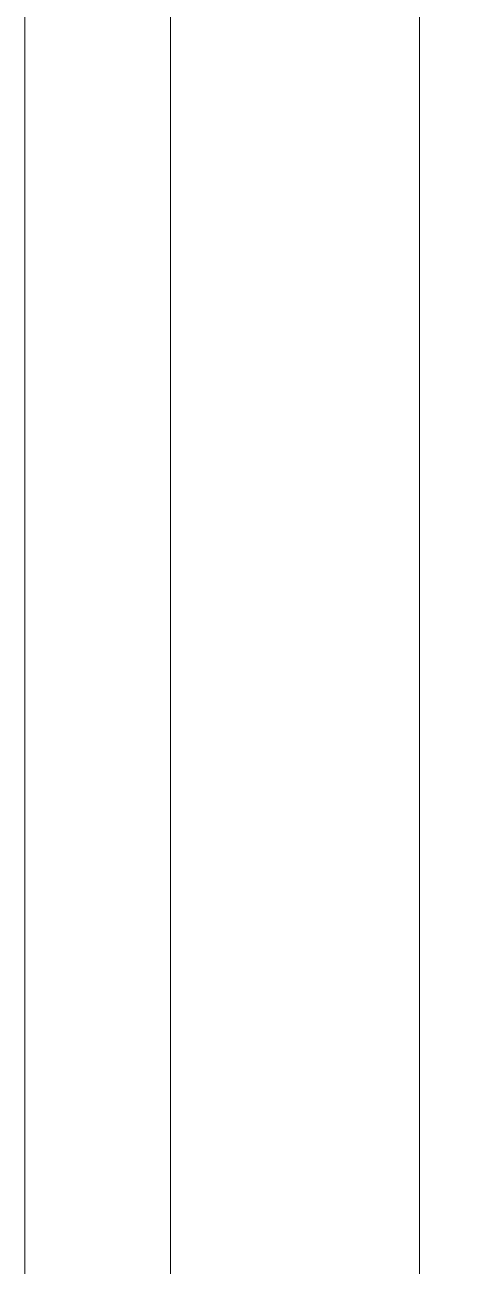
# Model space of a CAD drawing. Header units: millimetres. Extents: x 0.4 to 34.5, y 0.3 to 53.8.
# Drawn here: x 0.35 to 4.54, y 32.3 to 44.22 of the extents above; entities that cross this region are included whole.
import ezdxf

# ---------------------------------------------------------------- set-up
doc = ezdxf.new("R2010")
doc.units = ezdxf.units.MM
doc.header["$MEASUREMENT"] = 0
doc.layers.add('Layer 1', color=7, linetype='Continuous')

msp = doc.modelspace()

# ---------------------------------------------------------------- linework, layer by layer
at = {"layer": 'Layer 1', "color": 7, "lineweight": 5, "true_color": 0xffffff}
for points in [[(30.94, 35.704), (30.051, 53.654), (1.75, 51.58), (1.75, 5.752), (7.253, 0.937), (32.686, 0.937), (32.326, 8.144)], [(1.75, 51.58), (1.75, 5.752)]]:
    msp.add_lwpolyline(points, dxfattribs=at)
at = {"layer": 'Layer 1', "lineweight": 0}
for points in [[(0.353, 53.58), (34.538, 53.58), (34.538, 0.344), (0.353, 0.344), (0.353, 53.58)], [(0.353, 53.58), (34.529, 53.58), (34.529, 0.353), (0.353, 0.353), (0.353, 53.58)]]:
    msp.add_lwpolyline(points, dxfattribs=at)
at = {"layer": 'Layer 1', "color": 1, "lineweight": 5, "true_color": 0xff0000}
msp.add_lwpolyline([(4.142, 7.118), (4.142, 51.791)], dxfattribs=at)

doc.saveas('drawing.dxf')
